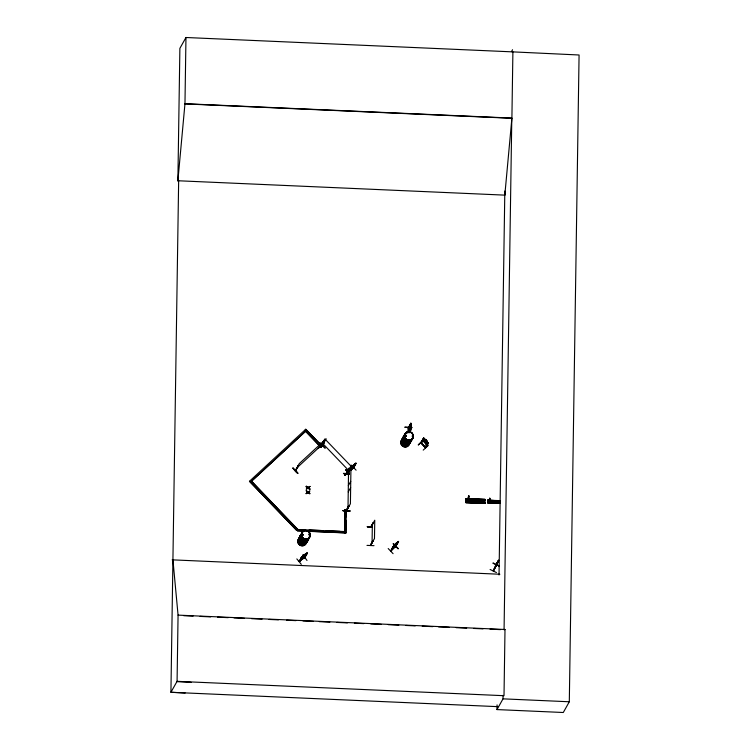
<?xml version="1.0" encoding="UTF-8"?>
<svg xmlns="http://www.w3.org/2000/svg" width="750" height="750" viewBox="0 0 750 750"><rect width="100%" height="100%" fill="white"/><g stroke="black" fill="none" stroke-linecap="round" stroke-linejoin="round"><path stroke-width="1.12" d="M366.975 545.381L374.006 545.672M367.256 526.744L372.319 527.044L367.247 526.744L370.922 527.456L373.294 522.825L370.725 526.912M370.922 527.156L374.756 520.219L374.475 538.594L370.322 545.513L372.769 541.2M373.012 540.891L370.697 545.344M370.969 526.922L370.641 527.456L370.725 526.95M370.641 527.456L373.05 522.816M466.219 501.141L466.481 499.622L466.116 500.287M467.475 499.425L467.466 501.722L468.619 500.138L467.316 501.722L467.325 499.425L468.778 495.769L468.637 496.884M467.953 500.156L467.972 502.134M479.906 502.8L479.887 499.406M481.847 499.416L481.838 502.866M465.975 501.534L485.025 502.416L465.975 501.534L465.994 502.416L485.044 503.025L485.006 499.369L465.975 498.759L465.975 502.725L485.006 503.353L485.006 502.603M487.706 500.184L487.706 502.838L500.4 503.269L500.447 500.709L500.4 501.403L487.706 500.934L487.706 500.194L500.4 500.644M487.847 500.316L489.047 500.503M488.578 501.384L487.931 500.766L487.753 501.788L488.044 500.775L488.334 501.291M489.122 502.481L489.131 500.175M494.569 502.809L494.578 500.512M495.853 502.847L495.844 500.588M497.006 500.588L496.997 502.894M498.291 502.931L498.3 500.634M499.144 502.959L499.134 500.7M349.922 511.238L349.922 510.853C340.369 510.525 340.659 510.619 349.931 511.191M349.35 473.906L343.463 473.325M344.531 531.759L344.859 509.925C347.156 511.331 346.744 509.4 348.703 506.353L348.947 505.744L348.703 506.353M346.125 516.881L346.303 509.859L346.378 510.487M348.947 505.744L346.575 510.712L350.409 503.756L350.963 466.997L347.081 474.516L347.231 473.709M347.25 474.291L346.781 473.878L349.5 469.603L347.081 474.591L346.809 473.831M346.659 510.553L346.613 510.103M346.837 474.581L349.256 469.594M488.663 501.291L488.044 501.019M504.816 195.131L511.903 118.087L512.897 51.881L185.963 37.5L184.969 103.706L177.881 180.75L504.816 195.131L504.862 191.644M177.881 180.844L179.878 48.347L185.963 37.5M177.075 681.328L178.069 615.122L505.003 629.494L504.009 695.7L177.075 681.328L170.925 692.278L185.137 693M303.384 531.094L297.666 530.85L297.694 529.509L344.531 531.562M297.666 530.85L297.769 529.369L251.484 481.219L297.694 529.509L305.691 529.856M308.025 492.609C312.197 495.834 307.434 490.538 306.122 493.669C307.462 492.038 307.481 492.441 306.216 490.706L308.006 492.038L306.216 490.706M306.225 486.844L306.291 486.234L308.128 487.472L309.994 486.431L308.466 487.884L309.9 489.356L308.091 488.137L306.197 489.197L307.753 487.725L306.281 486.759L307.753 487.725M309.834 493.828L308.447 492.263L309.928 490.903L308.006 492.038M344.934 509.794L344.513 532.903M307.95 531.3L345.881 532.969L346.069 520.331M345.881 532.969L346.303 509.859M348 508.05L348.553 471.281M372.066 542.888L372.347 524.513M404.803 434.7L404.859 434.231M411.938 427.734L404.962 427.322M408.225 432.628L408.384 427.425M408.291 432.525L408.328 428.147M408.337 428.044L410.812 423.075M408.469 432.647L408.544 427.659L410.953 423.366L408.263 428.25M409.706 431.025L410.016 424.491L409.988 431.278L410.784 429.862L410.953 423.366M410.616 429.488C411.319 430.247 409.856 429.216 409.172 432.056M512.897 51.881L579.075 54.994L569.306 701.766L563.288 712.5L496.997 709.584L497.072 704.906M499.031 574.978L504.825 191.053M496.997 709.584L503.016 698.85L503.072 695.344M466.462 500.512L466.959 500.109M467.325 500.475L466.809 500.231M490.097 499.472L490.003 498.384M467.044 500.466L467.278 500.062M485.006 499.369L465.966 498.797M465.975 502.706L485.006 503.278M484.997 500.541L485.044 499.575L465.994 498.938M484.997 500.062L465.984 499.612M485.006 499.903L473.803 499.462M487.706 502.838L487.706 502.05L500.4 502.519L500.4 503.259M500.4 502.5L500.428 503.044L487.706 502.791M342.947 510.516L349.978 510.778L342.909 510.619M300.909 558.272L301.716 556.753L299.213 561.244M299.916 561.15L299.587 561.056M306.384 554.409L307.238 552.947L304.312 557.766M299.203 561.309L304.875 557.409M468.9 499.369L468.853 495.862M489.816 500.212L489.591 501.141M347.147 472.762L346.397 472.688L346.959 473.212L350.953 466.097L324.844 438.938L320.756 446.034L321.262 446.512L321.506 446.034M320.831 446.072L321.337 446.297M323.831 441.994L323.212 441.703L323.831 441.994L321.422 446.184M321.422 446.259L320.747 445.941M487.716 500.813L487.725 500.325L500.428 500.747L500.4 501.413M487.725 502.219L500.4 502.819M410.906 428.878L409.163 432.684M424.088 438.581L423.469 438.188L421.134 442.622M420.966 442.697L421.425 443.137L421.106 442.397M428.222 443.259L427.556 443.053C423.459 447.9 425.953 450.216 428.166 443.203L426.741 441.384L427.322 442.416L426.769 443.4L425.738 442.978L423.703 440.128L424.256 439.144L425.147 439.819L425.456 439.163L427.041 440.85L426.684 441.431L427.041 440.85M425.85 447.469L420.806 442.819M489.637 501.291L488.625 502.153L489.75 498.244M489.637 500.897L490.031 499.828M301.875 534.75L302.259 534.206M303 534.975L302.325 535.153L302.475 534.272M403.069 439.144L403.181 439.8M406.116 436.294L404.962 436.284L405.413 435.347M405.919 436.266L405.347 436.312L405.356 435.506M412.669 436.566L412.125 436.163M408.6 428.287L408.628 427.434M410.231 425.269L410.166 429.647L411.131 426.825M468.984 499.847L468.478 500.128M493.153 570.862L495.891 566.006M496.087 564.731L493.266 570.609M408.562 428.259L410.7 423.975M395.634 546.6L398.044 542.203M324.422 442.387L322.566 445.697M468.759 500.484L468.703 495.825M495.984 565.519L495.656 566.194L498.684 560.606L497.128 563.569M498.337 560.691L498.553 560.184L498.403 560.719M370.603 545.184L372.769 540.881M303.141 535.134L302.569 534.113M309.197 534.881L309.797 535.247L309.159 534.881M497.672 562.116L498.047 561.272M493.144 562.941L499.462 566.175L492.994 563.269M490.097 569.466L496.462 572.569M497.241 562.781L495.009 567.562M498.431 560.672L493.406 571.031L496.106 566.119M495.778 566.316L496.856 564.047M498.684 560.606L498.197 561.056M496.462 564.412L496.219 564.844M496.781 563.7L497.494 562.256M497.156 562.781L497.756 561.6M249.478 481.275L296.709 530.409L249.478 481.275L305.738 429.262L322.097 446.25M178.069 615.122L172.922 559.866M511.462 51.675L512.55 49.734M304.678 430.303L320.991 447.281L305.456 431.109M305.738 429.262L322.219 446.119M292.959 468.122C302.222 476.531 296.25 473.831 293.034 468.019M295.444 470.325L299.288 463.603L326.175 438.778L321.975 446.325L324.262 441.806L321.797 446.147L322.397 445.519M298.444 465.966L295.528 470.728L298.275 465.787L296.006 469.875M319.978 443.184L324.984 448.134M319.753 446.372L318.328 448.209L322.556 444.206M306.291 486.234L308.072 487.566L309.994 486.431M308.091 488.137L309.9 489.356M308.466 487.884L309.966 488.738M306.122 493.669L308.072 492.516M309.844 493.303L308.4 492.356M343.453 473.681L349.528 473.822M348.806 472.809L346.125 469.762M301.294 564.328L296.831 558.909M348.778 471.488L344.541 475.472L348.975 471.816M346.462 472.8L349.05 468.244L349.491 468.703L349.05 468.244M351.197 465.075L356.091 470.175M351.075 467.653L350.222 469.116L351.019 467.597M350.391 469.266L354.422 464.859M302.869 554.709L306.994 560.456M350.559 469.444L351.525 467.719M352.416 466.322L352.078 466.884M353.297 465.197L351.525 468.066L354.216 464.644M301.725 557.325L302.1 556.781L299.344 561.506M299.691 561.075L302.1 556.781M299.812 561.366L303.675 555.3M353.578 465.45L354.009 464.803L352.425 466.406M355.528 463.453L350.709 468.834M303.975 554.766L303.028 556.462L305.316 554.278L301.706 556.847L307.284 553.013L306.713 553.209M355.191 464.034L350.175 469.059M353.259 468.141L355.875 463.116M356.006 463.584L353.597 467.981L353.569 467.494M304.163 558L307.144 553.312L304.997 557.7M348.337 485.634L350.747 481.341M348.244 491.953L350.653 487.659M346.219 510.094L348.703 505.734M410.925 427.416L411.216 426.825M409.406 432.694L410.85 430.116M422.353 440.831L418.275 444.853M423.469 438.188L420.853 442.772L425.578 447.816M423.694 438.947C425.784 433.603 417.787 449.85 422.906 440.503M423.225 450.113L428.325 445.406M425.475 447.806L421.397 443.175M427.322 444.666L428.109 443.259M388.191 548.531L393.084 553.669M393.103 543.862L398.091 548.859M392.447 547.828L393.291 546.366L390.562 551.025L395.466 546.262M393.469 546.253L390.741 551.203L391.116 550.5M391.369 550.613C391.106 549.881 396.234 542.006 396.506 543.159M393.759 546.675L395.466 543.862M395.269 545.212L396.75 542.578M395.597 546.112L394.95 546.731M394.959 546.797L397.969 541.716M395.138 546.975C404.831 533.503 390.731 549.094 393.928 545.662M466.059 499.153C466.284 497.653 465.825 500.963 465.975 499.406L483.881 500.091M467.953 499.003L467.991 499.219M478.172 499.341L478.191 502.734M483.113 499.509L483.131 502.903M487.847 500.138L500.4 500.972M495.759 565.416L498.628 560.212M497.016 563.278L498.009 561.497M496.116 565.425L496.828 564.094M505.003 629.494L504.066 629.775L511.791 118.284L184.856 103.903M321.853 446.062L321.066 447.141M322.453 445.922L322.022 446.269M353.681 467.756L350.738 470.522M392.391 547.772L397.238 543.066M354.3 465.487L355.134 464.475L354.356 465.544M476.559 500.578L477.056 500.184M405.197 435.759L405.984 435.741M406.031 436.472L406.022 435.534M297.872 473.203L292.997 468.056M354.488 464.859L351.291 467.812L352.781 465.984M351.262 467.85L352.181 466.903L350.334 468.609L355.303 464.034L352.603 466.378M299.119 561.394L299.672 560.897M305.541 555.3L306.45 554.363L301.209 558.291L305.625 555.347M304.256 557.888L304.716 557.428L299.175 561.422M351.019 467.691L355.566 463.416M352.781 466.537C355.172 464.887 347.812 471.562 352.097 467.203L351.375 467.606M345.806 470.091L349.322 473.709M346.012 469.903L348.872 472.762M394.294 545.728L395.803 544.266M392.644 547.762L396.497 544.134M390.872 551.128L395.681 546.45M350.578 469.303L353.709 466.453M298.275 465.787L297.994 466.388M318.328 448.209L319.941 446.7M295.416 470.4L295.95 469.922M295.584 470.681L296.128 470.203M321.853 446.1L322.538 445.772M348.75 471.534L344.606 475.397M296.878 467.897L323.766 443.062M320.991 447.281L321.975 446.372M346.069 469.847L349.284 473.747M354.731 463.922L353.081 465.45M352.828 465.947L351.656 466.913M352.125 467.053L353.663 465.628M350.559 470.344L353.512 467.541M296.709 530.409L297.769 529.369M422.616 439.659L426.534 444.666L427.425 444.675M423.412 438.244L425.156 439.688M422.812 440.7L426.591 444.619L427.378 444.619M418.341 444.938L423.488 440.25M398.353 548.606L393.356 543.609M325.172 447.994L320.241 442.931M396.459 543.103L397.162 542.494L393.488 546.506M489.703 498.178L489.506 498.919M477.806 501.497L477.028 501.712L476.475 500.906M477.619 501.656L477.816 500.409M355.472 463.397L355.988 463.116L353.184 468.347M306.797 553.228L303.966 554.859M307.284 553.509L306.628 553.659M305.409 554.1L306.244 553.641L304.528 555.684L302.091 557.1M495.103 501.15C493.659 502.781 497.1 501.703 495.084 501.178M412.303 435.947L412.65 436.2M405.394 435.319L406.05 435.525M302.391 534.122L302.963 534.694M302.719 535.369L301.95 534.891M471.572 499.387L465.975 499.2L471.572 499.462M473.803 499.528L483.881 499.875M467.1 501.572L483.891 502.106M500.428 502.594L487.706 502.069L487.716 502.641L500.4 502.791M477.169 502.425L465.975 502.181L483.891 502.781M481.65 502.491L483.891 502.65M465.975 502.275L485.062 502.969M184.969 103.706L511.903 118.087M410.963 425.147C411.881 422.306 410.784 431.062 411.178 424.622L410.869 425.241L410.784 424.284M404.925 427.069L411.947 427.378M344.859 509.925L346.228 509.991M309.113 530.006L322.828 530.606M326.25 530.766L339.966 531.366M297.75 530.709L304.603 531.009M306.881 531.112L345.956 532.828M172.153 559.837L499.856 574.247M183.741 615.694L193.097 616.097M200.109 616.406L210.628 616.875M217.641 617.184L228.169 617.644M234.009 617.897L244.528 618.366M251.55 618.675L262.069 619.134M269.081 619.444L278.438 619.856M286.622 620.212L295.969 620.625M302.981 620.934L313.509 621.394M319.35 621.656L329.869 622.116M336.891 622.425L347.409 622.884M354.422 623.194L363.778 623.606M370.791 623.916L381.309 624.375M388.322 624.684L398.85 625.153M405.863 625.462L415.219 625.866M422.231 626.175L432.75 626.644M438.591 626.897L449.119 627.356M456.131 627.666L466.65 628.134M473.663 628.444L483.019 628.856M490.031 629.156L500.559 629.625M503.016 698.85L569.306 701.766M497.859 706.659L170.925 692.278L178.65 180.787L177.881 180.75M176.897 681.638L191.109 682.359M346.828 473.128L346.491 472.528M322.444 443.222L348.544 470.381M424.022 438.591L428.166 443.306L427.734 442.894M308.944 537.394A4.406 4.256 29.3 0 1 303.375 541.294A4.406 4.256 29.3 0 1 300.806 534.881M309.047 537.328A4.481 4.322 29.3 0 1 302.841 541.078A4.481 4.322 29.3 0 1 301.509 533.906M309.047 537.188A4.406 4.256 29.3 0 1 302.944 540.891A4.406 4.256 29.3 0 1 301.631 533.831M309.047 534.038A4.406 4.256 29.3 0 1 307.688 539.634A4.406 4.256 29.3 0 1 301.837 538.622A4.406 4.256 29.3 0 1 302.184 532.847M309.159 533.831A4.406 4.256 29.3 0 1 307.8 539.438A4.406 4.256 29.3 0 1 301.95 538.425A4.406 4.256 29.3 0 1 302.297 532.641M308.241 539.409A4.387 4.237 29.3 0 1 301.809 541.725A4.387 4.237 29.3 0 1 301.012 534.966M308.372 538.378A4.397 4.247 29.3 0 1 302.278 542.072A4.425 4.275 29.3 0 1 300.919 535.05A4.397 4.247 29.3 0 0 302.278 542.072A4.425 4.275 29.3 0 0 308.372 538.434A4.387 4.237 29.3 0 1 299.728 539.222M306.394 540.6A4.425 4.275 29.3 0 1 303.581 545.634A4.425 4.275 29.3 0 1 298.125 543.169A4.425 4.275 29.3 0 1 300 537.703A4.387 4.237 29.3 0 0 298.181 543.131A4.387 4.237 29.3 0 0 303.581 545.578A4.387 4.237 29.3 0 0 306.375 540.572M307.659 540.487A4.406 4.256 29.3 0 1 300.731 542.475A4.406 4.256 29.3 0 1 301.312 535.378M307.041 540.769A4.406 4.256 29.3 0 1 300.431 544.191A4.406 4.256 29.3 0 1 300.544 536.756M307.153 540.562A4.406 4.256 29.3 0 1 300.544 543.994A4.406 4.256 29.3 0 1 300.647 536.559M307.547 540.684A4.406 4.256 29.3 0 1 301.097 543.009A4.406 4.256 29.3 0 1 300.291 536.222M299.756 537.009A4.387 4.237 29.3 0 1 300.909 535.144M412.716 437.334A4.481 4.322 29.3 0 1 408.591 441.497A4.481 4.322 29.3 0 1 403.884 437.709A4.481 4.322 29.3 0 1 407.184 432.881M412.753 437.278A4.481 4.322 29.3 0 1 408.628 441.441A4.481 4.322 29.3 0 1 403.922 437.644A4.481 4.322 29.3 0 1 407.222 432.816M412.603 437.4A4.406 4.256 29.3 0 1 405.994 440.831A4.406 4.256 29.3 0 1 406.106 433.397M412.05 438.525A4.481 4.322 29.3 0 1 405.844 442.275A4.481 4.322 29.3 0 1 404.513 435.103M411.891 439.491A4.406 4.256 29.3 0 1 405.441 441.816A4.406 4.256 29.3 0 1 404.634 435.028M411.141 440.784A4.387 4.237 29.3 0 1 404.25 442.772A4.387 4.237 29.3 0 1 404.831 435.703M404.822 435.684A4.406 4.256 29.3 0 0 404.241 442.781A4.406 4.256 29.3 0 0 411.159 440.794A4.425 4.275 29.3 0 1 404.259 442.734A4.425 4.275 29.3 0 1 404.841 435.609M410.709 440.775A4.406 4.256 29.3 0 1 404.091 444.206A4.406 4.256 29.3 0 1 404.203 436.772M410.859 440.653A4.481 4.322 29.3 0 1 404.128 444.131A4.481 4.322 29.3 0 1 404.25 436.584M410.025 440.766A4.481 4.322 29.3 0 1 407.166 445.866A4.481 4.322 29.3 0 1 401.653 443.363A4.481 4.322 29.3 0 1 403.547 437.831M410.156 441.759A4.406 4.256 29.3 0 1 403.538 445.191A4.406 4.256 29.3 0 1 403.65 437.756M410.822 440.709A4.481 4.322 29.3 0 1 404.1 444.197A4.481 4.322 29.3 0 1 404.213 436.641M409.528 442.913A4.425 4.275 29.3 0 1 403.941 446.831A4.425 4.275 29.3 0 1 401.372 440.4A4.387 4.237 29.3 0 0 403.969 446.775A4.387 4.237 29.3 0 0 409.509 442.884M476.241 499.275L476.231 502.725L476.241 499.275M410.222 426.403L410.184 428.512L410.775 425.419L410.222 426.403M250.5 482.128L305.7 431.156L250.5 482.128M425.044 439.988L424.491 440.981L425.972 442.556L426.525 441.572L425.044 439.988M425.653 439.659L426.506 440.85L425.653 439.659M483.881 500.466L467.091 499.903L483.881 500.55M500.4 501.112L487.706 500.644L500.4 501.056M302.062 536.812A4.425 4.275 29.3 0 0 309.666 537.141A4.425 4.275 29.3 0 0 305.963 530.513A4.425 4.275 29.3 0 0 302.062 536.812A4.397 4.247 29.3 0 0 309.647 537.131A4.397 4.247 29.3 0 0 305.963 530.541A4.425 4.275 29.3 0 0 302.044 536.85A4.387 4.237 29.3 0 0 309.581 537.225A4.425 4.275 29.3 0 0 305.944 530.55A4.397 4.247 29.3 0 0 302.081 536.794M302.044 536.85A4.425 4.275 29.3 0 0 309.647 537.178A4.387 4.237 29.3 0 0 305.906 530.653A4.387 4.237 29.3 0 0 302.034 536.897M302.259 542.109A4.425 4.275 29.3 0 0 308.391 538.397A4.425 4.275 29.3 0 1 302.288 542.053A4.425 4.275 29.3 0 1 300.975 534.966A4.425 4.275 29.3 0 0 302.259 542.109M405.066 438.009A4.425 4.275 29.3 0 0 412.669 438.347A4.425 4.275 29.3 0 0 408.966 431.709A4.425 4.275 29.3 0 0 405.066 438.009A4.397 4.247 29.3 0 0 412.65 438.328A4.397 4.247 29.3 0 0 408.966 431.737A4.425 4.275 29.3 0 0 405.047 438.047A4.397 4.247 29.3 0 0 412.594 438.431A4.425 4.275 29.3 0 0 408.947 431.756A4.397 4.247 29.3 0 0 405.084 437.991M405.047 438.047A4.425 4.275 29.3 0 0 412.65 438.384A4.397 4.247 29.3 0 0 408.909 431.841A4.397 4.247 29.3 0 0 405.028 438.094A4.387 4.237 29.3 0 0 412.584 438.422A4.387 4.237 29.3 0 0 408.909 431.85A4.387 4.237 29.3 0 0 405.038 438.094M403.884 442.256A4.425 4.275 29.3 0 0 411.262 440.644A4.387 4.237 29.3 0 1 403.922 442.209A4.387 4.237 29.3 0 1 405.984 435.141A4.425 4.275 29.3 0 0 403.884 442.256"/></g></svg>
